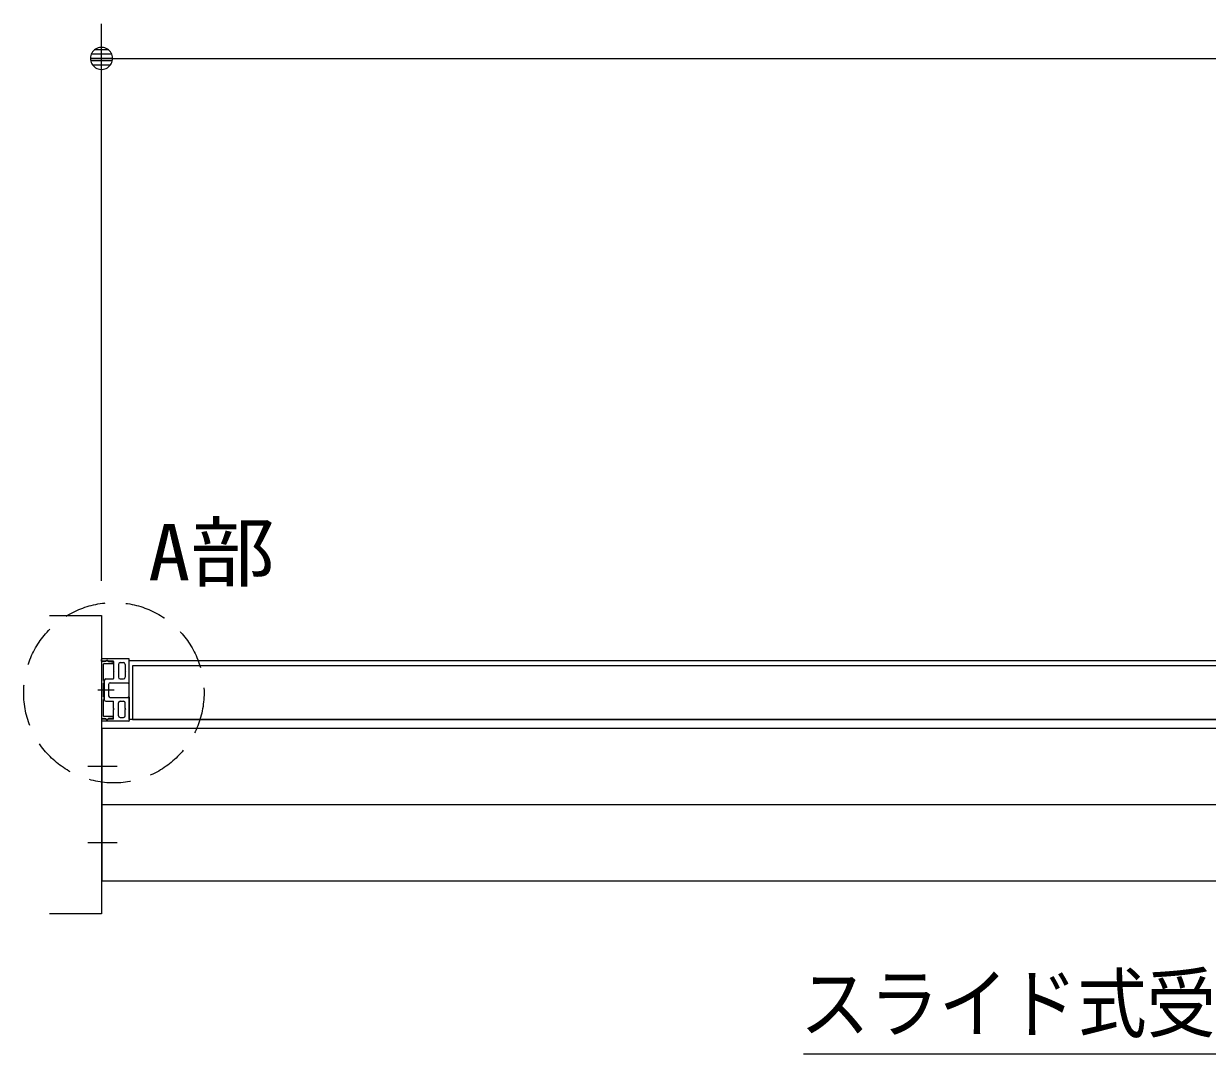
# Model space of a CAD drawing. Units: millimetres, scale not verified. Extents: x -6062 to 6062, y -3045 to 3045.
# Drawn here: x -4832 to -4150, y 1156 to 1750 of the extents above; entities that cross this region are included whole.
import ezdxf
from ezdxf.enums import TextEntityAlignment as Align

# ---------------------------------------------------------------- set-up
doc = ezdxf.new("R2010")
doc.units = ezdxf.units.MM
doc.header["$LTSCALE"] = 20
doc.linetypes.add('DASHED1', pattern=[1.8, 1.2, -0.6])
for name, color, linetype, lineweight in [('0-0_2寸法-1', 7, 'Continuous', 9), ('0-1_0', 7, 'Continuous', 9), ('0-3_2寸法-3', 7, 'Continuous', 9), ('0-5_3一般', 7, 'Continuous', 9)]:
    doc.layers.add(name, color=color, linetype=linetype, lineweight=lineweight)
doc.styles.add('ＭＳ ゴシック', font='')
doc.styles.get('ＭＳ ゴシック').set_extended_font_data('MS Gothic')

# ---------------------------------------------------------------- blocks, each defined once
blk = doc.blocks.new('_Dot')
at = {"layer": '0-1_0'}
for p, q in [((-10, 0), (-20, 0)), ((9.78, 2), (-9.78, 2)), ((7.99, 6), (-7.99, 6)), ((9.16, -3.98), (-9.16, -3.98)), ((6, -7.98), (-6, -7.98))]:
    blk.add_line(p, q, dxfattribs=at)
for points in [[(10, 0), (9.92, 1.25), (9.69, 2.49), (9.3, 3.68), (8.76, 4.82), (8.09, 5.88), (7.29, 6.85), (6.37, 7.71), (5.36, 8.44), (4.26, 9.05), (3.09, 9.51), (1.87, 9.82), (0.63, 9.98), (-0.63, 9.98), (-1.87, 9.82), (-3.09, 9.51), (-4.26, 9.05), (-5.36, 8.44), (-6.37, 7.71), (-7.29, 6.85), (-8.09, 5.88), (-8.76, 4.82), (-9.3, 3.68), (-9.69, 2.49), (-9.92, 1.25), (-10, 0), (0, 0)], [(-10, 0), (-9.92, -1.25), (-9.69, -2.49), (-9.3, -3.68), (-8.76, -4.82), (-8.09, -5.88), (-7.29, -6.85), (-6.37, -7.71), (-5.36, -8.44), (-4.26, -9.05), (-3.09, -9.51), (-1.87, -9.82), (-0.63, -9.98), (0.63, -9.98), (1.87, -9.82), (3.09, -9.51), (4.26, -9.05), (5.36, -8.44), (6.37, -7.71), (7.29, -6.85), (8.09, -5.88), (8.76, -4.82), (9.3, -3.68), (9.69, -2.49), (9.92, -1.25), (10, 0), (0, 0)]]:
    blk.add_lwpolyline(points, close=True, dxfattribs=at)
blk = doc.blocks.new('グループ-106')
at = {"layer": '0-5_3一般'}
for p, q in [((-60000, 27646.9), (-60000, 26986.9)), ((-59950, 27646.9), (-60000, 27646.9)), ((-59684, 27676.9), (-59994, 27676.9)), ((-59976, 27426.9), (-59976, 27616.9)), ((-59970, 27622.9), (-59868, 27622.9)), ((-59913.1, 27642.9), (-59935, 27655.5)), ((-59866, 27650.9), (-59923.4, 27650.9)), ((-59904, 27642.9), (-59913.1, 27642.9)), ((-59866.8, 27635.8), (-59900.1, 27642.5)), ((-59862, 27628.9), (-59862, 27630)), ((-59860, 27644.9), (-59860, 27539.9)), ((-59804, 27612.9), (-59804, 27465.9)), ((-59784, 27632.9), (-59746, 27632.9)), ((-59726, 27612.9), (-59726, 27539.9)), ((-59682, 27400.9), (-59682, 27668.9)), ((-59682, 27656.9), (-36318, 27656.9)), ((-59682, 26976.9), (-59682, 27656.9)), ((-59680, 27672.3), (-59680, 27672.9)), ((-59640, 27596.9), (-59640, 26976.9)), ((-36340, 27596.9), (-59640, 27596.9)), ((-59948, 27445.9), (-59866, 27445.9)), ((-59854, 27533.9), (-59860, 27539.9)), ((-59860, 27527.9), (-59854, 27533.9)), ((-59860, 27527.9), (-59860, 27451.9)), ((-59784, 27445.9), (-59746, 27445.9)), ((-59720, 27533.9), (-59726, 27539.9)), ((-59726, 27527.9), (-59720, 27533.9)), ((-59726, 27527.9), (-59726, 27465.9)), ((-59920.4, 27316.9), (-60040.4, 27316.9)), ((-59854, 27316.9), (-60009.5, 27316.9)), ((-59970, 27426.9), (-59976, 27426.9)), ((-59976, 27236.9), (-59976, 27396.9)), ((-59976, 27396.9), (-59970, 27396.9)), ((-59970, 27396.9), (-59970, 27426.9)), ((-59968, 27425.9), (-59968, 27207.9)), ((-59918, 27381.9), (-59918, 27251.9)), ((-59898, 27401.9), (-59692, 27401.9)), ((-59692, 27401.9), (-59692, 27400.9)), ((-59688, 27396.9), (-59686, 27396.9)), ((-59970, 27236.9), (-59976, 27236.9)), ((-59976, 27016.9), (-59976, 27206.9)), ((-59976, 27206.9), (-59970, 27206.9)), ((-59970, 27206.9), (-59970, 27236.9)), ((-59948, 27187.9), (-59866, 27187.9)), ((-59860, 27105.9), (-59860, 27181.9)), ((-59804, 27020.9), (-59804, 27167.9)), ((-59784, 27187.9), (-59746, 27187.9)), ((-59726, 27105.9), (-59726, 27167.9)), ((-59688, 27236.9), (-59686, 27236.9)), ((-59682, 27232.9), (-59682, 26964.9)), ((-59854, 27099.9), (-59860, 27105.9)), ((-59720, 27099.9), (-59726, 27105.9)), ((-59726, 27093.9), (-59720, 27099.9)), ((-59726, 27020.9), (-59726, 27093.9)), ((-60000, 26986.9), (-59950, 26986.9)), ((-60000, 26982.9), (-60000, 26962.9)), ((-59951, 26982.9), (-60000, 26982.9)), ((-59684, 26956.9), (-59994, 26956.9)), ((-59868, 27010.9), (-59970, 27010.9)), ((-59935, 26978.2), (-59913.1, 26990.9)), ((-59866, 26982.9), (-59923.4, 26982.9)), ((-59913.1, 26990.9), (-59904, 26990.9)), ((-59900.1, 26991.3), (-59866.8, 26997.9)), ((-59862, 27003.8), (-59862, 27004.9)), ((-59784, 27000.9), (-59746, 27000.9)), ((-36318, 26976.9), (-59682, 26976.9)), ((-59680, 26961.4), (-59680, 26960.9)), ((-59640, 26976.9), (-36340, 26976.9)), ((-59990, 26876.9), (11350, 26876.9)), ((-59990, 25996.9), (-59990, 26876.9)), ((-59817.8, 26436.9), (-60157.8, 26436.9)), ((-59990, 25996.9), (11350, 25996.9)), ((-59817.8, 25556.9), (-60157.8, 25556.9)), ((-59990, 25116.9), (11350, 25116.9))]:
    blk.add_line(p, q, dxfattribs=at)
for points in [[(-59951, 27650.9), (-60000, 27650.9), (-60000, 27670.9)], [(-59898, 27231.9), (-59692, 27231.9), (-59692, 27232.9)], [(-59860, 26988.9), (-59860, 27093.9), (-59854, 27099.9)], [(-59990, 25116.9), (-59990, 25996.9), (11350, 25996.9), (11350, 25116.9)]]:
    blk.add_lwpolyline(points, dxfattribs=at)
for centre, radius, start, end in [((-59994, 27670.9), 6, 90, 180), ((-59970, 27616.9), 6, 90, 180), ((-59951, 27654.9), 4, 270, 326.25101), ((-59940, 27646.9), 10, 60, 180), ((-59936, 27644.9), 14, 25.37693, 146.25101), ((-59904, 27622.9), 20, 78.69007, 90), ((-59868, 27628.9), 6, 270, 0), ((-59868, 27630), 6, 0, 78.69007), ((-59866, 27644.9), 6, 0, 90), ((-59784, 27612.9), 20, 90, 180), ((-59746, 27612.9), 20, 0, 90), ((-59684, 27672.9), 4, 0, 90), ((-59684, 27672.3), 4, 300, 0), ((-59948, 27425.9), 20, 90, 180), ((-59866, 27451.9), 6, 270, 0), ((-59784, 27465.9), 20, 180, 270), ((-59746, 27465.9), 20, 270, 0), ((-59898, 27381.9), 20, 90, 180), ((-59688, 27400.9), 4, 180, 270), ((-59686, 27400.9), 4, 270, 0), ((-59948, 27207.9), 20, 180, 270), ((-59898, 27251.9), 20, 180, 270), ((-59866, 27181.9), 6, 0, 90), ((-59784, 27167.9), 20, 90, 180), ((-59746, 27167.9), 20, 0, 90), ((-59688, 27232.9), 4, 90, 180), ((-59686, 27232.9), 4, 0, 90), ((-59994, 26962.9), 6, 180, 270), ((-59970, 27016.9), 6, 180, 270), ((-59951, 26978.9), 4, 33.74899, 90), ((-59940, 26986.9), 10, 180, 300), ((-59936, 26988.9), 14, 213.74899, 334.62307), ((-59904, 27010.9), 20, 270, 281.30993), ((-59868, 27004.9), 6, 0, 90), ((-59868, 27003.8), 6, 281.30993, 0), ((-59866, 26988.9), 6, 270, 0), ((-59784, 27020.9), 20, 180, 270), ((-59746, 27020.9), 20, 270, 0), ((-59684, 26960.9), 4, 270, 0), ((-59684, 26961.4), 4, 0, 60)]:
    blk.add_arc(centre, radius, start, end, dxfattribs=at)
blk = doc.blocks.new('グループ-107')
at = {"layer": '0-5_3一般'}
blk.add_blockref('グループ-106', (0, 0), dxfattribs=at)

msp = doc.modelspace()

# ---------------------------------------------------------------- linework, layer by layer
at = {"layer": '0-0_2寸法-1'}
for p, q in [((-4787.5, 1428.84), (-4787.5, 1750)), ((-4774.79, 1730), (-1225.21, 1730))]:
    msp.add_line(p, q, dxfattribs=at)
at = {"layer": '0-3_2寸法-3'}
msp.add_lwpolyline([(-3882.5, 1321.84), (-3978.34, 1155.84), (-4382.71, 1155.84)], dxfattribs=at)
at = {"layer": '0-5_3一般'}
msp.add_lwpolyline([(-4817.5, 1408.84), (-4787.5, 1408.84), (-4787.5, 1236.84), (-4817.5, 1236.84)], dxfattribs=at)
at = {"layer": '0-5_3一般', "linetype": 'DASHED1'}
msp.add_circle((-4780.34, 1364.28), 52, dxfattribs=at)

# ---------------------------------------------------------------- block references
at = {"layer": '0-0_2寸法-1', "xscale": 0.6356201, "yscale": 0.6356201, "rotation": 180}
msp.add_blockref('_Dot', (-4787.5, 1730), dxfattribs=at)
at = {"layer": '0-5_3一般', "xscale": 0.05, "yscale": 0.05}
msp.add_blockref('グループ-107', (-1787.5, 0), dxfattribs=at)

# ---------------------------------------------------------------- texts
at = {"layer": '0-3_2寸法-3', "style": 'ＭＳ ゴシック'}
for s, width, p in [('A部', 1.1, (-4760.61, 1419.27)), ('スライド式受け金具', 0.9, (-4384.64, 1159.19))]:
    msp.add_text(s, height=32.55, dxfattribs=dict(at, width=width)).set_placement(p, align=Align.BOTTOM_LEFT)

doc.saveas('drawing.dxf')
